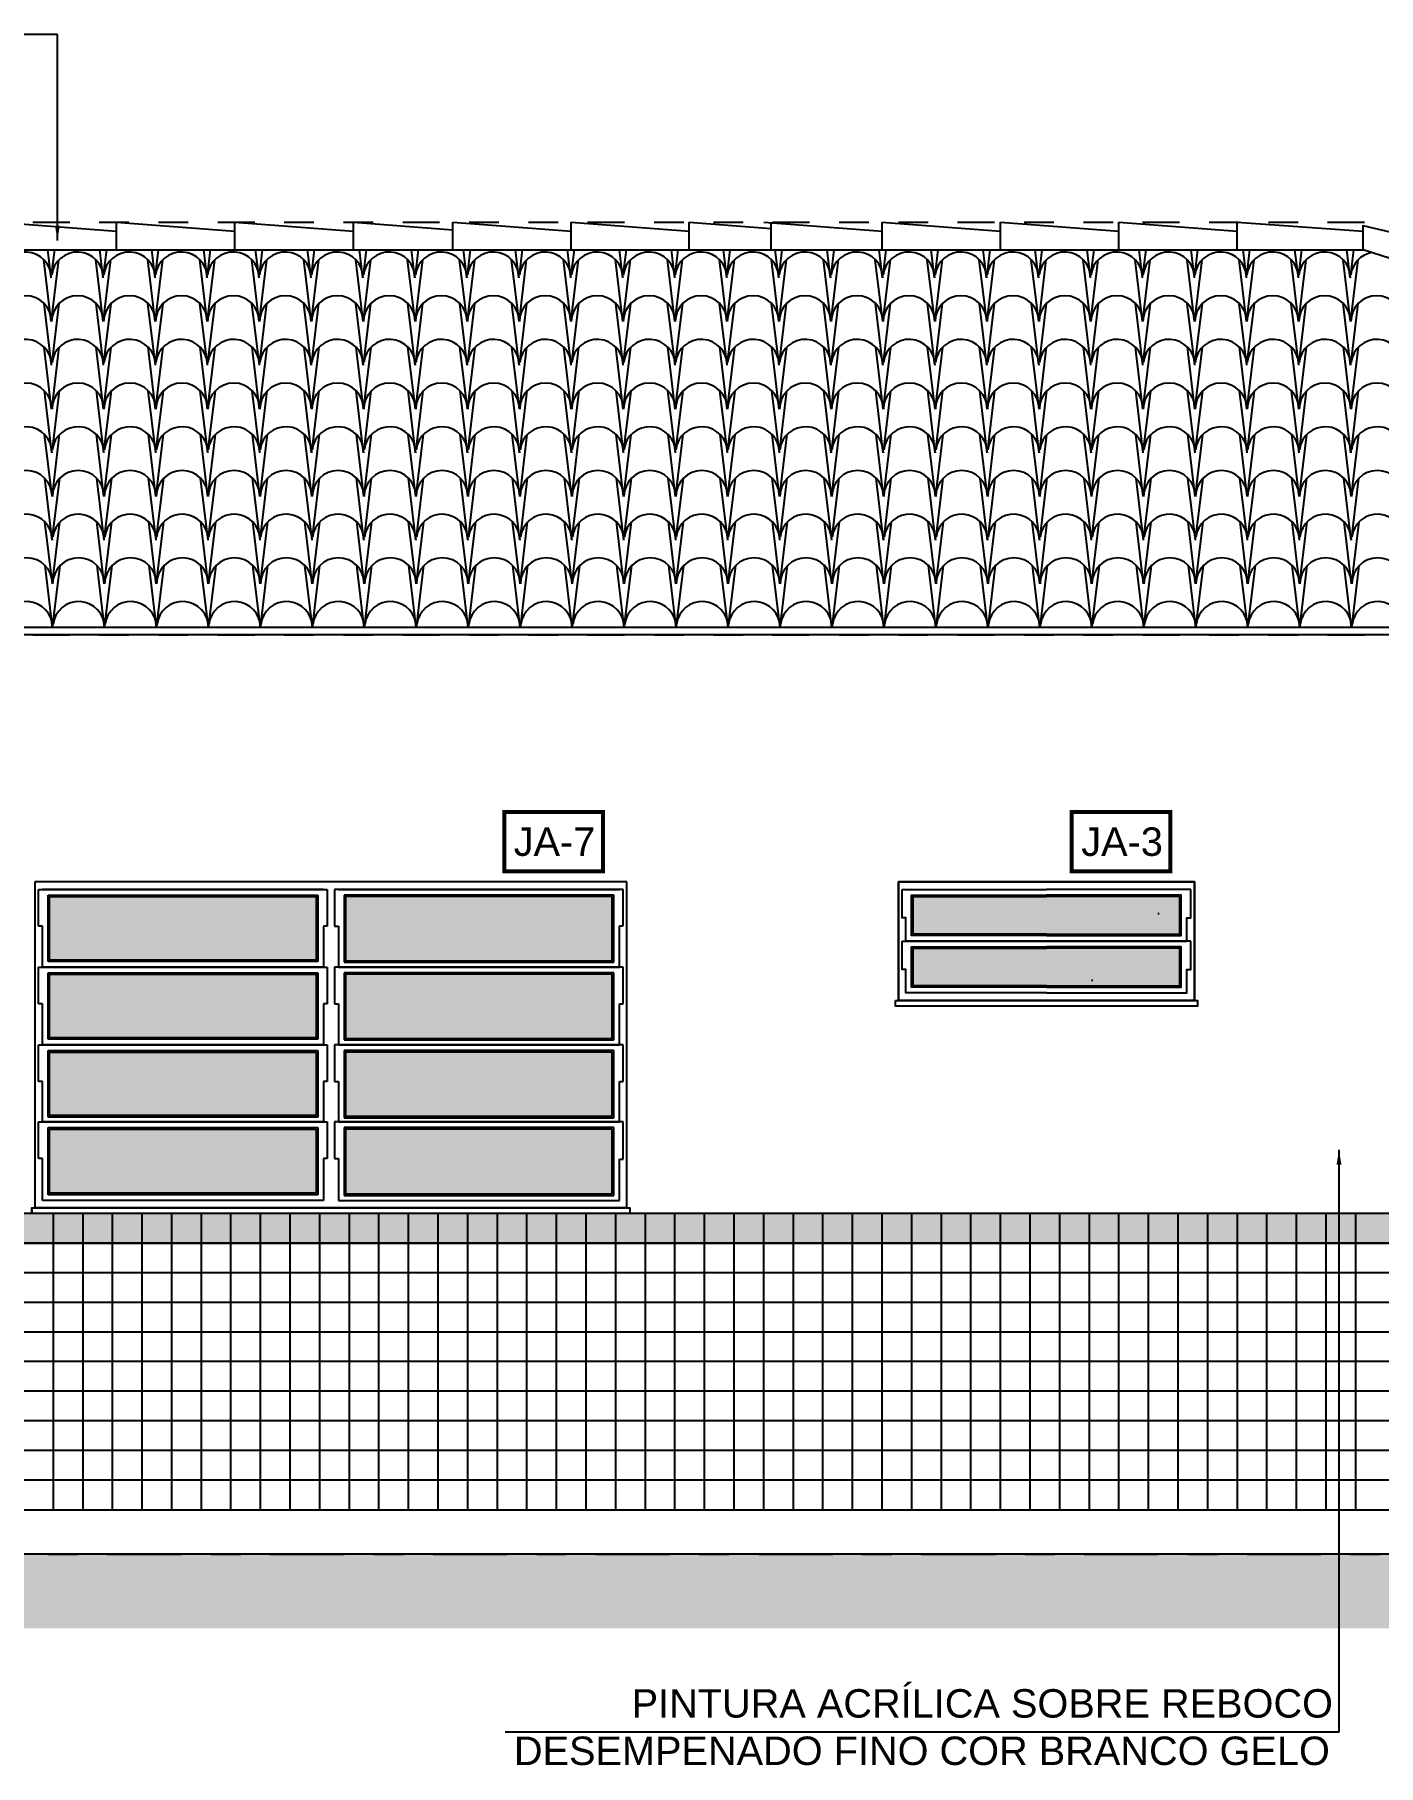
# Model space of a CAD drawing. Extents: x 11 to 195, y 73 to 157.
# Drawn here: x 42.92 to 47.46, y 123.66 to 129.51 of the extents above; entities that cross this region are included whole.
import ezdxf

# ---------------------------------------------------------------- set-up
doc = ezdxf.new("R2010")
doc.units = 0
doc.header["$LTSCALE"] = 0.005
doc.linetypes.add('C5', pattern=[60, 50, -5, 0, -5])
doc.linetypes.add('TRAÇO-2PTOS_P', pattern=[0.625, 0.25, -0.125, 0, -0.125, 0, -0.125])
doc.layers.get('0').update_dxf_attribs({"linetype": 'CONTINUOUS'})
for name, color, linetype in [('01', 1, 'CONTINUOUS'), ('02', 2, 'CONTINUOUS'), ('0_HATCH', 1, 'CONTINUOUS'), ('252', 252, 'CONTINUOUS'), ('A-01', 1, 'CONTINUOUS'), ('A-CHAO', 8, 'CONTINUOUS'), ('A-ESQUADRIAS', 2, 'CONTINUOUS'), ('A-HACHURA', 7, 'CONTINUOUS'), ('ARQ-ESQ-VISTA1', 2, 'CONTINUOUS'), ('ARQ-ESQ-VISTA2', 1, 'CONTINUOUS'), ('ARQ-EXO-1_050', 251, 'C5'), ('ARQ-SMB-1_100', 1, 'CONTINUOUS'), ('ARQ-TXT-1_075', 2, 'CONTINUOUS'), ('BL-AR-TELHA 2', 2, 'CONTINUOUS'), ('TELHA', 3, 'CONTINUOUS')]:
    doc.layers.add(name, color=color, linetype=linetype)
doc.styles.add('ESC-50-A20', font='arial.ttf', dxfattribs={"height": 0.1})
doc.styles.add('FNDE Texto Cota 0025', font='verdana.ttf', dxfattribs={"height": 0.04})
doc.dimstyles.new('FNDE 1-0025', dxfattribs={"dimscale": 5, "dimtxt": 0.04, "dimasz": 0.01, "dimexe": 0.15, "dimexo": 0.15, "dimgap": 0.005, "dimtad": 1, "dimzin": 1, "dimdsep": 46, "dimtxsty": 'FNDE Texto Cota 0025', "dimblk": 'tic', "dimcen": 0.015, "dimdle": 0.15, "dimse1": 1, "dimse2": 1, "dimclrd": 251, "dimclre": 251, "dimclrt": 256, "dimaunit": 1, "dimadec": 3, "dimazin": 0, "dimtfac": 1, "dimtix": 1, "dimtmove": 2, "dimatfit": 3, "dimfxl": 0.15, "dimtvp": 1, "dimtolj": 1, "dimtzin": 0, "dimarcsym": 0})

# ---------------------------------------------------------------- blocks, each defined once
blk = doc.blocks.new('tic')
at = {"color": 251}
for p, q in [((-1, 0), (1, 0)), ((0, -1), (0, 1))]:
    blk.add_line(p, q, dxfattribs=at)
blk.add_line((-0.6, -0.6), (0.6, 0.6))

msp = doc.modelspace()

# ---------------------------------------------------------------- hatches: boundary and pattern name
at = {"layer": '0_HATCH'}
msp.add_hatch(color=160, dxfattribs=at).paths.add_polyline_path([(50.5365, 125.5236), (34.7865, 125.5236), (34.7865, 125.4236), (50.5365, 125.4236)])
at = {"layer": '252', "linetype": 'Continuous'}
h = msp.add_hatch(color=252, dxfattribs=at)
h.set_gradient(color1=(91, 91, 91), one_color=1, tint=1, name='INVHEMISPHERICAL')
h.paths.add_polyline_path([(42.9734, 126.5942), (42.9734, 126.3797), (43.8746, 126.3797), (43.8746, 126.5942)])
h.paths.add_polyline_path([(42.9734, 126.3317), (42.9734, 126.1172), (43.8746, 126.1172), (43.8746, 126.3317)])
h.paths.add_polyline_path([(42.9734, 126.0692), (42.9734, 125.8547), (43.8746, 125.8547), (43.8746, 126.0692)])
h.paths.add_polyline_path([(42.9734, 125.8092), (42.9734, 125.5922), (43.8746, 125.5922), (43.8746, 125.8092)])
h.paths.add_polyline_path([(44.8746, 126.3774), (44.8746, 126.5942), (43.9734, 126.5942), (43.9734, 126.3774)])
h.paths.add_polyline_path([(44.8746, 126.1149), (44.8746, 126.3317), (43.9734, 126.3317), (43.9734, 126.1149)])
h.paths.add_polyline_path([(44.8746, 125.8524), (44.8746, 126.0692), (43.9734, 126.0692), (43.9734, 125.8524)])
h.paths.add_polyline_path([(43.9734, 125.8092), (43.9734, 125.5899), (44.8746, 125.5899), (44.8746, 125.8092)])
h = msp.add_hatch(color=252, dxfattribs=at)
h.set_gradient(color1=(91, 91, 91), one_color=1, tint=1, name='INVHEMISPHERICAL')
h.paths.add_polyline_path([(45.8909, 126.5942), (46.7921, 126.5942), (46.7921, 126.4676), (45.8909, 126.4676)])
h.paths.add_polyline_path([(46.7921, 126.293), (45.8909, 126.293), (45.8909, 126.4196), (46.7921, 126.4196)])
at = {"layer": 'A-HACHURA'}
msp.add_hatch(color=254, dxfattribs=at).paths.add_polyline_path([(32.6693, 124.3736), (32.6693, 124.1236), (52.1194, 124.1236), (52.1194, 124.3736)])
at = {"layer": 'ARQ-ESQ-VISTA2'}
h = msp.add_hatch(dxfattribs=at)
h.set_pattern_fill('DOTS', color=250, scale=0.2, angle=45, style=0)
h.set_pattern_definition([(45, (-105.04617, -65.64086), (-0.1122532, 0.3367596), [0, -0.3175])])
h.paths.add_polyline_path([(46.3415, 126.5942), (45.8909, 126.5942), (45.8909, 126.4676), (46.3415, 126.4676), (46.7921, 126.4676), (46.7921, 126.5942)])
h.paths.add_polyline_path([(45.8909, 126.4196), (45.8909, 126.293), (46.3415, 126.293), (46.7921, 126.293), (46.7921, 126.4196), (46.3415, 126.4196)])

# ---------------------------------------------------------------- linework, layer by layer
at = {"layer": '01', "color": 251}
for p, q in [((50.5365, 125.5236), (34.7865, 125.5236)), ((46.7865, 124.5236), (46.7865, 125.5236)), ((50.5365, 125.4236), (34.7865, 125.4236))]:
    msp.add_line(p, q, dxfattribs=at)
at = {"layer": '02'}
msp.add_line((43.9494, 126.6182), (44.8986, 126.6182), dxfattribs=at)
at = {"layer": '02', "color": 253, "linetype": 'Continuous'}
msp.add_lwpolyline([(34.7865, 125.4236), (50.5365, 125.4236), (50.5365, 125.5236), (34.7865, 125.5236)], dxfattribs=at)
at = {"layer": '252'}
for p, q in [((42.9865, 124.5236), (42.9865, 125.5236)), ((43.0865, 124.5236), (43.0865, 125.5236)), ((43.1865, 124.5236), (43.1865, 125.5236)), ((43.2865, 124.5236), (43.2865, 125.5236)), ((43.3865, 124.5236), (43.3865, 125.5236)), ((43.3865, 124.5236), (43.3865, 125.5236)), ((43.4865, 124.5236), (43.4865, 125.5236)), ((43.5865, 124.5236), (43.5865, 125.5236)), ((43.6865, 124.5236), (43.6865, 125.5236)), ((43.7865, 124.5236), (43.7865, 125.5236)), ((43.7865, 124.5236), (43.7865, 125.5236)), ((43.8865, 124.5236), (43.8865, 125.5236)), ((43.9865, 124.5236), (43.9865, 125.5236)), ((44.0865, 124.5236), (44.0865, 125.5236)), ((44.1865, 124.5236), (44.1865, 125.5236)), ((44.1865, 124.5236), (44.1865, 125.5236)), ((44.2865, 124.5236), (44.2865, 125.5236)), ((44.3865, 124.5236), (44.3865, 125.5236)), ((44.4865, 124.5236), (44.4865, 125.5236)), ((44.5865, 124.5236), (44.5865, 125.5236)), ((44.6865, 124.5236), (44.6865, 125.5236)), ((44.7865, 124.5236), (44.7865, 125.5236)), ((44.7865, 124.5236), (44.7865, 125.5236)), ((44.8865, 124.5236), (44.8865, 125.5236)), ((44.9865, 124.5236), (44.9865, 125.5236)), ((45.0865, 124.5236), (45.0865, 125.5236)), ((45.1865, 124.5236), (45.1865, 125.5236)), ((45.1865, 124.5236), (45.1865, 125.5236)), ((45.2865, 124.5236), (45.2865, 125.5236)), ((45.3865, 124.5236), (45.3865, 125.5236)), ((45.4865, 124.5236), (45.4865, 125.5236)), ((45.5865, 124.5236), (45.5865, 125.5236)), ((45.5865, 124.5236), (45.5865, 125.5236)), ((45.6865, 124.5236), (45.6865, 125.5236)), ((45.7865, 124.5236), (45.7865, 125.5236)), ((45.8865, 124.5236), (45.8865, 125.5236)), ((45.9865, 124.5236), (45.9865, 125.5236)), ((46.0865, 124.5236), (46.0865, 125.5236)), ((46.1865, 124.5236), (46.1865, 125.5236)), ((46.1865, 124.5236), (46.1865, 125.5236)), ((46.2865, 124.5236), (46.2865, 125.5236)), ((46.3865, 124.5236), (46.3865, 125.5236)), ((46.4865, 124.5236), (46.4865, 125.5236)), ((46.5865, 124.5236), (46.5865, 125.5236)), ((46.5865, 124.5236), (46.5865, 125.5236)), ((46.6865, 124.5236), (46.6865, 125.5236)), ((46.8865, 124.5236), (46.8865, 125.5236)), ((46.9865, 124.5236), (46.9865, 125.5236)), ((46.9865, 124.5236), (46.9865, 125.5236)), ((47.0865, 124.5236), (47.0865, 125.5236)), ((47.1865, 124.5236), (47.1865, 125.5236)), ((47.2865, 124.5236), (47.2865, 125.5236)), ((47.3865, 124.5236), (47.3865, 125.5236)), ((50.5365, 125.3236), (34.7865, 125.3236)), ((50.5365, 125.2236), (34.7865, 125.2236)), ((50.5365, 125.1236), (34.7865, 125.1236)), ((50.5365, 125.0236), (34.7865, 125.0236)), ((50.5365, 124.9236), (34.7865, 124.9236)), ((50.5365, 124.8236), (34.7865, 124.8236)), ((50.5365, 124.7236), (34.7865, 124.7236)), ((50.5365, 124.6236), (34.7865, 124.6236))]:
    msp.add_line(p, q, dxfattribs=at)
msp.add_lwpolyline([(34.7865, 125.4236), (50.5365, 125.4236), (50.5365, 125.5236), (34.7865, 125.5236)], dxfattribs=at)
at = {"layer": 'A-01', "color": 3}
for p in [(37.9115, 128.778), (51.1339, 127.5916)]:
    msp.add_line(p, (47.4115, 128.778), dxfattribs=at)
at = {"layer": 'A-01', "color": 5}
msp.add_line((34.2615, 124.5236), (51.1365, 124.5236), dxfattribs=at)
at = {"layer": 'A-CHAO', "color": 6}
msp.add_line((51.6194, 124.3736), (32.1693, 124.3736), dxfattribs=at)
at = {"layer": 'A-ESQUADRIAS', "color": 1}
for p, q in [((42.9367, 126.6182), (43.9113, 126.6182)), ((42.9367, 126.4947), (42.9367, 126.6182)), ((43.8986, 126.6182), (42.9494, 126.6182)), ((42.9684, 126.5992), (43.8796, 126.5992)), ((42.9684, 126.3747), (42.9684, 126.5992)), ((43.8796, 126.5992), (43.8796, 126.3747)), ((43.9113, 126.6182), (43.9113, 126.4947)), ((44.9113, 126.6182), (43.9367, 126.6182)), ((43.9367, 126.6182), (43.9367, 126.4947)), ((44.8796, 126.5992), (43.9684, 126.5992)), ((43.9684, 126.5992), (43.9684, 126.3724)), ((44.8796, 126.3724), (44.8796, 126.5992)), ((44.9113, 126.4949), (44.9113, 126.6182)), ((42.9734, 126.5942), (43.8746, 126.5942)), ((42.9734, 126.3797), (42.9734, 126.5942)), ((43.8746, 126.5942), (43.8746, 126.3797)), ((44.8746, 126.5942), (43.9734, 126.5942)), ((43.9734, 126.5942), (43.9734, 126.3774)), ((44.8746, 126.3774), (44.8746, 126.5942)), ((42.9494, 126.4947), (42.9367, 126.4947)), ((42.9494, 126.3557), (42.9494, 126.4947)), ((43.9113, 126.4947), (43.8986, 126.4947)), ((43.8986, 126.4947), (43.8986, 126.3557)), ((43.9367, 126.4947), (43.9494, 126.4947)), ((43.9494, 126.4947), (43.9494, 126.3557)), ((44.8986, 126.3557), (44.8986, 126.4949)), ((44.8986, 126.4949), (44.9113, 126.4949)), ((43.8796, 126.3747), (42.9684, 126.3747)), ((43.8746, 126.3797), (42.9734, 126.3797)), ((43.9684, 126.3724), (44.8796, 126.3724)), ((43.9734, 126.3774), (44.8746, 126.3774)), ((42.9367, 126.3557), (43.9113, 126.3557)), ((42.9367, 126.2322), (42.9367, 126.3557)), ((43.8986, 126.3557), (42.9494, 126.3557)), ((43.8986, 126.3557), (42.9494, 126.3557)), ((42.9684, 126.3367), (43.8796, 126.3367)), ((42.9684, 126.1122), (42.9684, 126.3367)), ((42.9734, 126.3317), (43.8746, 126.3317)), ((42.9734, 126.1172), (42.9734, 126.3317)), ((43.8746, 126.3317), (43.8746, 126.1172)), ((43.8796, 126.3367), (43.8796, 126.1122)), ((43.9113, 126.3557), (43.9113, 126.2322)), ((44.9113, 126.3557), (43.9367, 126.3557)), ((43.9367, 126.3557), (43.9367, 126.2322)), ((43.9494, 126.3557), (44.8986, 126.3557)), ((43.9494, 126.3557), (44.8986, 126.3557)), ((44.8796, 126.3367), (43.9684, 126.3367)), ((43.9684, 126.3367), (43.9684, 126.1099)), ((44.8746, 126.3317), (43.9734, 126.3317)), ((43.9734, 126.3317), (43.9734, 126.1149)), ((44.8746, 126.1149), (44.8746, 126.3317)), ((44.8796, 126.1099), (44.8796, 126.3367)), ((44.9113, 126.2324), (44.9113, 126.3557)), ((42.9494, 126.2322), (42.9367, 126.2322)), ((42.9494, 126.0932), (42.9494, 126.2322)), ((43.9113, 126.2322), (43.8986, 126.2322)), ((43.8986, 126.2322), (43.8986, 126.0932)), ((43.9367, 126.2322), (43.9494, 126.2322)), ((43.9494, 126.2322), (43.9494, 126.0932)), ((44.8986, 126.0932), (44.8986, 126.2324)), ((44.8986, 126.2324), (44.9113, 126.2324)), ((42.9367, 126.0932), (43.9113, 126.0932)), ((42.9367, 125.9697), (42.9367, 126.0932)), ((43.8986, 126.0932), (42.9494, 126.0932)), ((43.8986, 126.0932), (42.9494, 126.0932)), ((43.8796, 126.1122), (42.9684, 126.1122)), ((42.9684, 126.0742), (43.8796, 126.0742)), ((42.9684, 125.8497), (42.9684, 126.0742)), ((43.8746, 126.1172), (42.9734, 126.1172)), ((43.8796, 126.0742), (43.8796, 125.8497)), ((43.9113, 126.0932), (43.9113, 125.9697)), ((44.9113, 126.0932), (43.9367, 126.0932)), ((43.9367, 126.0932), (43.9367, 125.9697)), ((43.9494, 126.0932), (44.8986, 126.0932)), ((43.9494, 126.0932), (44.8986, 126.0932)), ((43.9684, 126.1099), (44.8796, 126.1099)), ((44.8796, 126.0742), (43.9684, 126.0742)), ((43.9684, 126.0742), (43.9684, 125.8474)), ((43.9734, 126.1149), (44.8746, 126.1149)), ((44.8796, 125.8474), (44.8796, 126.0742)), ((44.9113, 125.9699), (44.9113, 126.0932)), ((42.9734, 126.0692), (43.8746, 126.0692)), ((42.9734, 125.8547), (42.9734, 126.0692)), ((43.8746, 126.0692), (43.8746, 125.8547)), ((44.8746, 126.0692), (43.9734, 126.0692)), ((43.9734, 126.0692), (43.9734, 125.8524)), ((44.8746, 125.8524), (44.8746, 126.0692)), ((42.9494, 125.9697), (42.9367, 125.9697)), ((42.9494, 125.8332), (42.9494, 125.9697)), ((43.9113, 125.9697), (43.8986, 125.9697)), ((43.8986, 125.9697), (43.8986, 125.8332)), ((43.9367, 125.9697), (43.9494, 125.9697)), ((43.9494, 125.9697), (43.9494, 125.8332)), ((44.8986, 125.8332), (44.8986, 125.9699)), ((44.8986, 125.9699), (44.9113, 125.9699)), ((43.8796, 125.8497), (42.9684, 125.8497)), ((43.8746, 125.8547), (42.9734, 125.8547)), ((43.9684, 125.8474), (44.8796, 125.8474)), ((43.9734, 125.8524), (44.8746, 125.8524)), ((42.9367, 125.8332), (43.9113, 125.8332)), ((42.9367, 125.7097), (42.9367, 125.8332)), ((43.8986, 125.8332), (42.9494, 125.8332)), ((43.8986, 125.8332), (42.9494, 125.8332)), ((42.9684, 125.8142), (43.8796, 125.8142)), ((42.9684, 125.5872), (42.9684, 125.8142)), ((42.9734, 125.8092), (43.8746, 125.8092)), ((42.9734, 125.5922), (42.9734, 125.8092)), ((43.8746, 125.8092), (43.8746, 125.5922)), ((43.8796, 125.8142), (43.8796, 125.5872)), ((43.9113, 125.8332), (43.9113, 125.7097)), ((44.9113, 125.8332), (43.9367, 125.8332)), ((43.9367, 125.8332), (43.9367, 125.7097)), ((43.9494, 125.8332), (44.8986, 125.8332)), ((43.9494, 125.8332), (44.8986, 125.8332)), ((44.8796, 125.8142), (43.9684, 125.8142)), ((43.9684, 125.8142), (43.9684, 125.5849)), ((44.8746, 125.8092), (43.9734, 125.8092)), ((43.9734, 125.8092), (43.9734, 125.5899)), ((44.8746, 125.5899), (44.8746, 125.8092)), ((44.8796, 125.5849), (44.8796, 125.8142)), ((44.9113, 125.7074), (44.9113, 125.8332)), ((42.9494, 125.7097), (42.9367, 125.7097)), ((42.9494, 125.5682), (42.9494, 125.7097)), ((43.9113, 125.7097), (43.8986, 125.7097)), ((43.8986, 125.7097), (43.8986, 125.5682)), ((43.9367, 125.7097), (43.9494, 125.7097)), ((43.9494, 125.7097), (43.9494, 125.5682)), ((44.8986, 125.5682), (44.8986, 125.7074)), ((44.8986, 125.7074), (44.9113, 125.7074)), ((43.8986, 125.5682), (42.9494, 125.5682)), ((43.8796, 125.5872), (42.9684, 125.5872)), ((43.8746, 125.5922), (42.9734, 125.5922)), ((43.9494, 125.5682), (44.8986, 125.5682)), ((43.9684, 125.5849), (44.8796, 125.5849)), ((43.9734, 125.5899), (44.8746, 125.5899))]:
    msp.add_line(p, q, dxfattribs=at)
at = {"layer": 'A-ESQUADRIAS', "color": 2}
for points in [[(45.8415, 126.2436), (46.8415, 126.2436), (46.8415, 126.6436), (45.8415, 126.6436)], [(45.8415, 126.6436), (46.8415, 126.6436), (46.8415, 126.2436), (45.8415, 126.2436)]]:
    msp.add_lwpolyline(points, close=True, dxfattribs=at)
at = {"layer": 'A-ESQUADRIAS', "color": 1}
for points in [[(45.8542, 126.6182), (46.3415, 126.6182)], [(46.3415, 126.4436), (45.8669, 126.4436), (45.8669, 126.5224), (45.8542, 126.5224), (45.8542, 126.6182)], [(46.3415, 126.4626), (45.8859, 126.4626), (45.8859, 126.5992), (46.3415, 126.5992)], [(46.8288, 126.6182), (46.3415, 126.6182)], [(46.3415, 126.4436), (46.8161, 126.4436), (46.8161, 126.5224), (46.8288, 126.5224), (46.8288, 126.6182)], [(46.3415, 126.4626), (46.7971, 126.4626), (46.7971, 126.5992), (46.3415, 126.5992)], [(46.3415, 126.4676), (45.8909, 126.4676), (45.8909, 126.5942), (46.3415, 126.5942)], [(46.3415, 126.4676), (46.7921, 126.4676), (46.7921, 126.5942), (46.3415, 126.5942)], [(46.3415, 126.269), (45.8669, 126.269), (45.8669, 126.3478), (45.8542, 126.3478), (45.8542, 126.4436)], [(45.8542, 126.4436), (46.3415, 126.4436)], [(46.3415, 126.288), (45.8859, 126.288), (45.8859, 126.4246), (46.3415, 126.4246)], [(46.3415, 126.269), (46.8161, 126.269), (46.8161, 126.3478), (46.8288, 126.3478), (46.8288, 126.4436)], [(46.8288, 126.4436), (46.3415, 126.4436)], [(46.3415, 126.288), (46.7971, 126.288), (46.7971, 126.4246), (46.3415, 126.4246)], [(46.3415, 126.293), (45.8909, 126.293), (45.8909, 126.4196), (46.3415, 126.4196)], [(46.3415, 126.293), (46.7921, 126.293), (46.7921, 126.4196), (46.3415, 126.4196)]]:
    msp.add_lwpolyline(points, dxfattribs=at)
at = {"layer": 'ARQ-ESQ-VISTA1'}
for p, q in [((44.924, 126.6436), (42.924, 126.6436)), ((42.924, 126.6436), (42.924, 125.5436)), ((44.924, 125.5436), (44.924, 126.6436)), ((44.924, 125.5436), (42.924, 125.5436))]:
    msp.add_line(p, q, dxfattribs=at)
msp.add_lwpolyline([(45.8315, 126.2436), (46.8515, 126.2436), (46.8515, 126.2236), (45.8315, 126.2236)], close=True, dxfattribs=at)
msp.add_lwpolyline([(42.914, 125.5436), (42.914, 125.5236), (42.914, 125.5436), (44.934, 125.5436), (44.934, 125.5436), (44.934, 125.5236), (42.914, 125.5236)], dxfattribs=at)
at = {"layer": 'ARQ-EXO-1_050', "color": 252, "linetype": 'TRAÇO-2PTOS_P', "ltscale": 100}
for p, q in [((32.9165, 128.8715), (51.6194, 128.8715)), ((32.9165, 127.4786), (51.6194, 127.4786)), ((32.9165, 124.5236), (51.6194, 124.5236))]:
    msp.add_line(p, q, dxfattribs=at)
at = {"layer": 'ARQ-EXO-1_050', "color": 252}
msp.add_line((32.1693, 124.3736), (51.6194, 124.3736), dxfattribs=at)
at = {"layer": 'ARQ-SMB-1_100', "color": 252, "ltscale": 10, "const_width": 0.0133, "elevation": 1.8897}
for points in [[(44.8429, 126.8796), (44.5096, 126.8796), (44.5096, 126.6796), (44.8429, 126.6796)], [(46.7604, 126.8796), (46.4271, 126.8796), (46.4271, 126.6796), (46.7604, 126.6796)]]:
    msp.add_lwpolyline(points, close=True, dxfattribs=at)
at = {"layer": 'BL-AR-TELHA 2'}
for p, q in [((42.9789, 128.6833), (42.9675, 128.778)), ((42.9806, 128.6927), (42.9909, 128.778)), ((43.1545, 128.6833), (43.1431, 128.778)), ((43.1562, 128.6927), (43.1665, 128.778)), ((43.3301, 128.6833), (43.3186, 128.778)), ((43.3318, 128.6927), (43.342, 128.778)), ((43.5056, 128.6833), (43.4942, 128.778)), ((43.5073, 128.6927), (43.5176, 128.778)), ((43.5073, 128.6927), (43.5176, 128.778)), ((43.6812, 128.6833), (43.6698, 128.778)), ((43.6829, 128.6927), (43.6932, 128.778)), ((43.8568, 128.6833), (43.8454, 128.778)), ((43.8585, 128.6927), (43.8687, 128.778)), ((44.0323, 128.6833), (44.0209, 128.778)), ((44.034, 128.6927), (44.0443, 128.778)), ((44.2079, 128.6833), (44.1965, 128.778)), ((44.2096, 128.6927), (44.2199, 128.778)), ((44.3835, 128.6833), (44.3721, 128.778)), ((44.3852, 128.6927), (44.3955, 128.778)), ((44.559, 128.6833), (44.5476, 128.778)), ((44.5608, 128.6927), (44.571, 128.778)), ((44.7346, 128.6833), (44.7232, 128.778)), ((44.7363, 128.6927), (44.7466, 128.778)), ((44.9102, 128.6833), (44.8988, 128.778)), ((44.9119, 128.6927), (44.9222, 128.778)), ((45.0858, 128.6833), (45.0743, 128.778)), ((45.0875, 128.6927), (45.0977, 128.778)), ((45.2613, 128.6833), (45.2499, 128.778)), ((45.263, 128.6927), (45.2733, 128.778)), ((45.4369, 128.6833), (45.4255, 128.778)), ((45.4386, 128.6927), (45.4489, 128.778)), ((45.4386, 128.6927), (45.4489, 128.778)), ((45.6125, 128.6833), (45.6011, 128.778)), ((45.6142, 128.6927), (45.6244, 128.778)), ((45.788, 128.6833), (45.7766, 128.778)), ((45.7897, 128.6927), (45.8, 128.778)), ((45.9636, 128.6833), (45.9522, 128.778)), ((45.9653, 128.6927), (45.9756, 128.778)), ((46.1392, 128.6833), (46.1278, 128.778)), ((46.1409, 128.6927), (46.1511, 128.778)), ((46.3147, 128.6833), (46.3033, 128.778)), ((46.3164, 128.6927), (46.3267, 128.778)), ((46.4903, 128.6833), (46.4789, 128.778)), ((46.492, 128.6927), (46.5023, 128.778)), ((46.6659, 128.6833), (46.6545, 128.778)), ((46.6676, 128.6927), (46.6779, 128.778)), ((46.8414, 128.6833), (46.83, 128.778)), ((46.8432, 128.6927), (46.8534, 128.778)), ((47.017, 128.6833), (47.0056, 128.778)), ((47.0187, 128.6927), (47.029, 128.778)), ((47.1926, 128.6833), (47.1812, 128.778)), ((47.1943, 128.6927), (47.2046, 128.778)), ((47.3682, 128.6833), (47.3567, 128.778)), ((47.3699, 128.6927), (47.3801, 128.778)), ((42.9795, 128.5357), (42.9543, 128.7446)), ((42.9806, 128.5404), (43.0052, 128.7446)), ((43.1551, 128.5357), (43.1299, 128.7446)), ((43.1562, 128.5404), (43.1808, 128.7446)), ((43.3306, 128.5357), (43.3055, 128.7446)), ((43.3318, 128.5404), (43.3563, 128.7446)), ((43.5062, 128.5357), (43.481, 128.7446)), ((43.5073, 128.5404), (43.5319, 128.7446)), ((43.6818, 128.5357), (43.6566, 128.7446)), ((43.6829, 128.5404), (43.7075, 128.7446)), ((43.8573, 128.5357), (43.8322, 128.7446)), ((43.8585, 128.5404), (43.8831, 128.7446)), ((44.0329, 128.5357), (44.0078, 128.7446)), ((44.034, 128.5404), (44.0586, 128.7446)), ((44.2085, 128.5357), (44.1833, 128.7446)), ((44.2096, 128.5404), (44.2342, 128.7446)), ((44.384, 128.5357), (44.3589, 128.7446)), ((44.3852, 128.5404), (44.4098, 128.7446)), ((44.5596, 128.5357), (44.5345, 128.7446)), ((44.5608, 128.5404), (44.5853, 128.7446)), ((44.7352, 128.5357), (44.71, 128.7446)), ((44.7363, 128.5404), (44.7609, 128.7446)), ((44.9108, 128.5357), (44.8856, 128.7446)), ((44.9119, 128.5404), (44.9365, 128.7446)), ((45.0863, 128.5357), (45.0612, 128.7446)), ((45.0875, 128.5404), (45.112, 128.7446)), ((45.2619, 128.5357), (45.2367, 128.7446)), ((45.263, 128.5404), (45.2876, 128.7446)), ((45.4375, 128.5357), (45.4123, 128.7446)), ((45.4386, 128.5404), (45.4632, 128.7446)), ((45.613, 128.5357), (45.5879, 128.7446)), ((45.6142, 128.5404), (45.6388, 128.7446)), ((45.7886, 128.5357), (45.7634, 128.7446)), ((45.7897, 128.5404), (45.8143, 128.7446)), ((45.9642, 128.5357), (45.939, 128.7446)), ((45.9653, 128.5404), (45.9899, 128.7446)), ((46.1397, 128.5357), (46.1146, 128.7446)), ((46.1409, 128.5404), (46.1655, 128.7446)), ((46.3153, 128.5357), (46.2902, 128.7446)), ((46.3164, 128.5404), (46.341, 128.7446)), ((46.4909, 128.5357), (46.4657, 128.7446)), ((46.492, 128.5404), (46.5166, 128.7446)), ((46.6664, 128.5357), (46.6413, 128.7446)), ((46.6676, 128.5404), (46.6922, 128.7446)), ((46.842, 128.5357), (46.8169, 128.7446)), ((46.8432, 128.5404), (46.8677, 128.7446)), ((47.0176, 128.5357), (46.9924, 128.7446)), ((47.0187, 128.5404), (47.0433, 128.7446)), ((47.1932, 128.5357), (47.168, 128.7446)), ((47.1943, 128.5404), (47.2189, 128.7446)), ((47.3687, 128.5357), (47.3436, 128.7446)), ((47.3699, 128.5404), (47.3944, 128.7446)), ((42.9801, 128.3882), (42.9549, 128.5971)), ((42.9818, 128.3976), (43.0058, 128.5971)), ((43.1556, 128.3882), (43.1305, 128.5971)), ((43.1573, 128.3976), (43.1813, 128.5971)), ((43.3312, 128.3882), (43.306, 128.5971)), ((43.3329, 128.3976), (43.3569, 128.5971)), ((43.5068, 128.3882), (43.4816, 128.5971)), ((43.5085, 128.3976), (43.5325, 128.5971)), ((43.6823, 128.3882), (43.6572, 128.5971)), ((43.684, 128.3976), (43.7081, 128.5971)), ((43.8579, 128.3882), (43.8328, 128.5971)), ((43.8596, 128.3976), (43.8836, 128.5971)), ((44.0335, 128.3882), (44.0083, 128.5971)), ((44.0352, 128.3976), (44.0592, 128.5971)), ((44.209, 128.3882), (44.1839, 128.5971)), ((44.2108, 128.3976), (44.2348, 128.5971)), ((44.3846, 128.3882), (44.3595, 128.5971)), ((44.3863, 128.3976), (44.4103, 128.5971)), ((44.5602, 128.3882), (44.535, 128.5971)), ((44.5619, 128.3976), (44.5859, 128.5971)), ((44.7358, 128.3882), (44.7106, 128.5971)), ((44.7375, 128.3976), (44.7615, 128.5971)), ((44.9113, 128.3882), (44.8862, 128.5971)), ((44.913, 128.3976), (44.937, 128.5971)), ((45.0869, 128.3882), (45.0617, 128.5971)), ((45.0886, 128.3976), (45.1126, 128.5971)), ((45.2625, 128.3882), (45.2373, 128.5971)), ((45.2642, 128.3976), (45.2882, 128.5971)), ((45.438, 128.3882), (45.4129, 128.5971)), ((45.4397, 128.3976), (45.4638, 128.5971)), ((45.6136, 128.3882), (45.5884, 128.5971)), ((45.6153, 128.3976), (45.6393, 128.5971)), ((45.7892, 128.3882), (45.764, 128.5971)), ((45.7909, 128.3976), (45.8149, 128.5971)), ((45.9647, 128.3882), (45.9396, 128.5971)), ((45.9664, 128.3976), (45.9905, 128.5971)), ((46.1403, 128.3882), (46.1152, 128.5971)), ((46.142, 128.3976), (46.166, 128.5971)), ((46.3159, 128.3882), (46.2907, 128.5971)), ((46.3176, 128.3976), (46.3416, 128.5971)), ((46.4914, 128.3882), (46.4663, 128.5971)), ((46.4932, 128.3976), (46.5172, 128.5971)), ((46.667, 128.3882), (46.6419, 128.5971)), ((46.6687, 128.3976), (46.6927, 128.5971)), ((46.8426, 128.3882), (46.8174, 128.5971)), ((46.8443, 128.3976), (46.8683, 128.5971)), ((47.0182, 128.3882), (46.993, 128.5971)), ((47.0199, 128.3976), (47.0439, 128.5971)), ((47.1937, 128.3882), (47.1686, 128.5971)), ((47.1954, 128.3976), (47.2194, 128.5971)), ((47.3693, 128.3882), (47.3441, 128.5971)), ((47.371, 128.3976), (47.395, 128.5971)), ((42.9806, 128.2406), (42.9555, 128.4496)), ((42.9818, 128.2453), (43.0063, 128.4496)), ((43.1562, 128.2406), (43.131, 128.4496)), ((43.1573, 128.2453), (43.1819, 128.4496)), ((43.3318, 128.2406), (43.3066, 128.4496)), ((43.3329, 128.2453), (43.3575, 128.4496)), ((43.5073, 128.2406), (43.4822, 128.4496)), ((43.5085, 128.2453), (43.5331, 128.4496)), ((43.6829, 128.2406), (43.6578, 128.4496)), ((43.684, 128.2453), (43.7086, 128.4496)), ((43.8585, 128.2406), (43.8333, 128.4496)), ((43.8596, 128.2453), (43.8842, 128.4496)), ((44.034, 128.2406), (44.0089, 128.4496)), ((44.0352, 128.2453), (44.0598, 128.4496)), ((44.2096, 128.2406), (44.1845, 128.4496)), ((44.2108, 128.2453), (44.2353, 128.4496)), ((44.3852, 128.2406), (44.36, 128.4496)), ((44.3863, 128.2453), (44.4109, 128.4496)), ((44.5608, 128.2406), (44.5356, 128.4496)), ((44.5619, 128.2453), (44.5865, 128.4496)), ((44.7363, 128.2406), (44.7112, 128.4496)), ((44.7375, 128.2453), (44.762, 128.4496)), ((44.9119, 128.2406), (44.8867, 128.4496)), ((44.913, 128.2453), (44.9376, 128.4496)), ((45.0875, 128.2406), (45.0623, 128.4496)), ((45.0886, 128.2453), (45.1132, 128.4496)), ((45.263, 128.2406), (45.2379, 128.4496)), ((45.2642, 128.2453), (45.2888, 128.4496)), ((45.4386, 128.2406), (45.4134, 128.4496)), ((45.4397, 128.2453), (45.4643, 128.4496)), ((45.6142, 128.2406), (45.589, 128.4496)), ((45.6153, 128.2453), (45.6399, 128.4496)), ((45.7897, 128.2406), (45.7646, 128.4496)), ((45.7909, 128.2453), (45.8155, 128.4496)), ((45.9653, 128.2406), (45.9402, 128.4496)), ((45.9664, 128.2453), (45.991, 128.4496)), ((46.1409, 128.2406), (46.1157, 128.4496)), ((46.142, 128.2453), (46.1666, 128.4496)), ((46.3164, 128.2406), (46.2913, 128.4496)), ((46.3176, 128.2453), (46.3422, 128.4496)), ((46.492, 128.2406), (46.4669, 128.4496)), ((46.4932, 128.2453), (46.5177, 128.4496)), ((46.6676, 128.2406), (46.6424, 128.4496)), ((46.6687, 128.2453), (46.6933, 128.4496)), ((46.8432, 128.2406), (46.818, 128.4496)), ((46.8443, 128.2453), (46.8689, 128.4496)), ((47.0187, 128.2406), (46.9936, 128.4496)), ((47.0199, 128.2453), (47.0444, 128.4496)), ((47.1943, 128.2406), (47.1691, 128.4496)), ((47.1954, 128.2453), (47.22, 128.4496)), ((47.3699, 128.2406), (47.3447, 128.4496)), ((47.371, 128.2453), (47.3956, 128.4496)), ((42.9812, 128.0931), (42.956, 128.302)), ((42.9829, 128.1025), (43.0069, 128.302)), ((43.1568, 128.0931), (43.1316, 128.302)), ((43.1585, 128.1025), (43.1825, 128.302)), ((43.3323, 128.0931), (43.3072, 128.302)), ((43.334, 128.1025), (43.3581, 128.302)), ((43.5079, 128.0931), (43.4828, 128.302)), ((43.5096, 128.1025), (43.5336, 128.302)), ((43.6835, 128.0931), (43.6583, 128.302)), ((43.6852, 128.1025), (43.7092, 128.302)), ((43.859, 128.0931), (43.8339, 128.302)), ((43.8608, 128.1025), (43.8848, 128.302)), ((44.0346, 128.0931), (44.0095, 128.302)), ((44.0363, 128.1025), (44.0603, 128.302)), ((44.2102, 128.0931), (44.185, 128.302)), ((44.2119, 128.1025), (44.2359, 128.302)), ((44.3858, 128.0931), (44.3606, 128.302)), ((44.3875, 128.1025), (44.4115, 128.302)), ((44.5613, 128.0931), (44.5362, 128.302)), ((44.563, 128.1025), (44.587, 128.302)), ((44.7369, 128.0931), (44.7117, 128.302)), ((44.7386, 128.1025), (44.7626, 128.302)), ((44.9125, 128.0931), (44.8873, 128.302)), ((44.9142, 128.1025), (44.9382, 128.302)), ((45.088, 128.0931), (45.0629, 128.302)), ((45.0897, 128.1025), (45.1138, 128.302)), ((45.2636, 128.0931), (45.2384, 128.302)), ((45.2653, 128.1025), (45.2893, 128.302)), ((45.4392, 128.0931), (45.414, 128.302)), ((45.4409, 128.1025), (45.4649, 128.302)), ((45.6147, 128.0931), (45.5896, 128.302)), ((45.6164, 128.1025), (45.6405, 128.302)), ((45.7903, 128.0931), (45.7652, 128.302)), ((45.792, 128.1025), (45.816, 128.302)), ((45.9659, 128.0931), (45.9407, 128.302)), ((45.9676, 128.1025), (45.9916, 128.302)), ((46.1414, 128.0931), (46.1163, 128.302)), ((46.1432, 128.1025), (46.1672, 128.302)), ((46.317, 128.0931), (46.2919, 128.302)), ((46.3187, 128.1025), (46.3427, 128.302)), ((46.4926, 128.0931), (46.4674, 128.302)), ((46.4943, 128.1025), (46.5183, 128.302)), ((46.6682, 128.0931), (46.643, 128.302)), ((46.6699, 128.1025), (46.6939, 128.302)), ((46.8437, 128.0931), (46.8186, 128.302)), ((46.8454, 128.1025), (46.8694, 128.302)), ((47.0193, 128.0931), (46.9941, 128.302)), ((47.021, 128.1025), (47.045, 128.302)), ((47.1949, 128.0931), (47.1697, 128.302)), ((47.1966, 128.1025), (47.2206, 128.302)), ((47.3704, 128.0931), (47.3453, 128.302)), ((47.3721, 128.1025), (47.3962, 128.302)), ((42.9818, 127.9455), (42.9566, 128.1545)), ((42.9829, 127.9502), (43.0075, 128.1545)), ((43.1573, 127.9455), (43.1322, 128.1545)), ((43.1585, 127.9502), (43.1831, 128.1545)), ((43.3329, 127.9455), (43.3078, 128.1545)), ((43.334, 127.9502), (43.3586, 128.1545)), ((43.5085, 127.9455), (43.4833, 128.1545)), ((43.5096, 127.9502), (43.5342, 128.1545)), ((43.684, 127.9455), (43.6589, 128.1545)), ((43.6852, 127.9502), (43.7098, 128.1545)), ((43.8596, 127.9455), (43.8345, 128.1545)), ((43.8608, 127.9502), (43.8853, 128.1545)), ((44.0352, 127.9455), (44.01, 128.1545)), ((44.0363, 127.9502), (44.0609, 128.1545)), ((44.2108, 127.9455), (44.1856, 128.1545)), ((44.2119, 127.9502), (44.2365, 128.1545)), ((44.3863, 127.9455), (44.3612, 128.1545)), ((44.3875, 127.9502), (44.412, 128.1545)), ((44.5619, 127.9455), (44.5367, 128.1545)), ((44.563, 127.9502), (44.5876, 128.1545)), ((44.7375, 127.9455), (44.7123, 128.1545)), ((44.7386, 127.9502), (44.7632, 128.1545)), ((44.913, 127.9455), (44.8879, 128.1545)), ((44.9142, 127.9502), (44.9388, 128.1545)), ((45.0886, 127.9455), (45.0634, 128.1545)), ((45.0897, 127.9502), (45.1143, 128.1545)), ((45.2642, 127.9455), (45.239, 128.1545)), ((45.2653, 127.9502), (45.2899, 128.1545)), ((45.4397, 127.9455), (45.4146, 128.1545)), ((45.4409, 127.9502), (45.4655, 128.1545)), ((45.6153, 127.9455), (45.5902, 128.1545)), ((45.6164, 127.9502), (45.641, 128.1545)), ((45.7909, 127.9455), (45.7657, 128.1545)), ((45.792, 127.9502), (45.8166, 128.1545)), ((45.9664, 127.9455), (45.9413, 128.1545)), ((45.9676, 127.9502), (45.9922, 128.1545)), ((46.142, 127.9455), (46.1169, 128.1545)), ((46.1432, 127.9502), (46.1677, 128.1545)), ((46.3176, 127.9455), (46.2924, 128.1545)), ((46.3187, 127.9502), (46.3433, 128.1545)), ((46.4932, 127.9455), (46.468, 128.1545)), ((46.4943, 127.9502), (46.5189, 128.1545)), ((46.6687, 127.9455), (46.6436, 128.1545)), ((46.6699, 127.9502), (46.6944, 128.1545)), ((46.8443, 127.9455), (46.8191, 128.1545)), ((46.8454, 127.9502), (46.87, 128.1545)), ((47.0199, 127.9455), (46.9947, 128.1545)), ((47.021, 127.9502), (47.0456, 128.1545)), ((47.1954, 127.9455), (47.1703, 128.1545)), ((47.1966, 127.9502), (47.2212, 128.1545)), ((47.371, 127.9455), (47.3459, 128.1545)), ((47.3721, 127.9502), (47.3967, 128.1545)), ((42.9823, 127.798), (42.9572, 128.0069)), ((42.984, 127.8074), (43.0081, 128.0069)), ((43.1579, 127.798), (43.1328, 128.0069)), ((43.1596, 127.8074), (43.1836, 128.0069)), ((43.3335, 127.798), (43.3083, 128.0069)), ((43.3352, 127.8074), (43.3592, 128.0069)), ((43.509, 127.798), (43.4839, 128.0069)), ((43.5108, 127.8074), (43.5348, 128.0069)), ((43.6846, 127.798), (43.6595, 128.0069)), ((43.6863, 127.8074), (43.7103, 128.0069)), ((43.8602, 127.798), (43.835, 128.0069)), ((43.8619, 127.8074), (43.8859, 128.0069)), ((44.0358, 127.798), (44.0106, 128.0069)), ((44.0375, 127.8074), (44.0615, 128.0069)), ((44.2113, 127.798), (44.1862, 128.0069)), ((44.213, 127.8074), (44.237, 128.0069)), ((44.3869, 127.798), (44.3617, 128.0069)), ((44.3886, 127.8074), (44.4126, 128.0069)), ((44.5625, 127.798), (44.5373, 128.0069)), ((44.5642, 127.8074), (44.5882, 128.0069)), ((44.738, 127.798), (44.7129, 128.0069)), ((44.7397, 127.8074), (44.7638, 128.0069)), ((44.9136, 127.798), (44.8884, 128.0069)), ((44.9153, 127.8074), (44.9393, 128.0069)), ((45.0892, 127.798), (45.064, 128.0069)), ((45.0909, 127.8074), (45.1149, 128.0069)), ((45.2647, 127.798), (45.2396, 128.0069)), ((45.2664, 127.8074), (45.2905, 128.0069)), ((45.4403, 127.798), (45.4152, 128.0069)), ((45.442, 127.8074), (45.466, 128.0069)), ((45.6159, 127.798), (45.5907, 128.0069)), ((45.6176, 127.8074), (45.6416, 128.0069)), ((45.7914, 127.798), (45.7663, 128.0069)), ((45.7932, 127.8074), (45.8172, 128.0069)), ((45.967, 127.798), (45.9419, 128.0069)), ((45.9687, 127.8074), (45.9927, 128.0069)), ((46.1426, 127.798), (46.1174, 128.0069)), ((46.1443, 127.8074), (46.1683, 128.0069)), ((46.3182, 127.798), (46.293, 128.0069)), ((46.3199, 127.8074), (46.3439, 128.0069)), ((46.4937, 127.798), (46.4686, 128.0069)), ((46.4954, 127.8074), (46.5194, 128.0069)), ((46.6693, 127.798), (46.6441, 128.0069)), ((46.671, 127.8074), (46.695, 128.0069)), ((46.8449, 127.798), (46.8197, 128.0069)), ((46.8466, 127.8074), (46.8706, 128.0069)), ((47.0204, 127.798), (46.9953, 128.0069)), ((47.0221, 127.8074), (47.0462, 128.0069)), ((47.196, 127.798), (47.1709, 128.0069)), ((47.1977, 127.8074), (47.2217, 128.0069)), ((47.3716, 127.798), (47.3464, 128.0069)), ((47.3733, 127.8074), (47.3973, 128.0069)), ((42.9829, 127.6504), (42.9578, 127.8594)), ((42.984, 127.6552), (43.0086, 127.8594)), ((43.1585, 127.6504), (43.1333, 127.8594)), ((43.1596, 127.6552), (43.1842, 127.8594)), ((43.334, 127.6504), (43.3089, 127.8594)), ((43.3352, 127.6552), (43.3598, 127.8594)), ((43.5096, 127.6504), (43.4845, 127.8594)), ((43.5108, 127.6552), (43.5353, 127.8594)), ((43.6852, 127.6504), (43.66, 127.8594)), ((43.6863, 127.6552), (43.7109, 127.8594)), ((43.8608, 127.6504), (43.8356, 127.8594)), ((43.8619, 127.6552), (43.8865, 127.8594)), ((44.0363, 127.6504), (44.0112, 127.8594)), ((44.0375, 127.6552), (44.062, 127.8594)), ((44.2119, 127.6504), (44.1867, 127.8594)), ((44.213, 127.6552), (44.2376, 127.8594)), ((44.3875, 127.6504), (44.3623, 127.8594)), ((44.3886, 127.6552), (44.4132, 127.8594)), ((44.563, 127.6504), (44.5379, 127.8594)), ((44.5642, 127.6552), (44.5888, 127.8594)), ((44.7386, 127.6504), (44.7134, 127.8594)), ((44.7397, 127.6552), (44.7643, 127.8594)), ((44.9142, 127.6504), (44.889, 127.8594)), ((44.9153, 127.6552), (44.9399, 127.8594)), ((45.0897, 127.6504), (45.0646, 127.8594)), ((45.0909, 127.6552), (45.1155, 127.8594)), ((45.2653, 127.6504), (45.2402, 127.8594)), ((45.2664, 127.6552), (45.291, 127.8594)), ((45.4409, 127.6504), (45.4157, 127.8594)), ((45.442, 127.6552), (45.4666, 127.8594)), ((45.6164, 127.6504), (45.5913, 127.8594)), ((45.6176, 127.6552), (45.6422, 127.8594)), ((45.792, 127.6504), (45.7669, 127.8594)), ((45.7932, 127.6552), (45.8177, 127.8594)), ((45.9676, 127.6504), (45.9424, 127.8594)), ((45.9687, 127.6552), (45.9933, 127.8594)), ((46.1432, 127.6504), (46.118, 127.8594)), ((46.1443, 127.6552), (46.1689, 127.8594)), ((46.3187, 127.6504), (46.2936, 127.8594)), ((46.3199, 127.6552), (46.3444, 127.8594)), ((46.4943, 127.6504), (46.4691, 127.8594)), ((46.4954, 127.6552), (46.52, 127.8594)), ((46.6699, 127.6504), (46.6447, 127.8594)), ((46.671, 127.6552), (46.6956, 127.8594)), ((46.8454, 127.6504), (46.8203, 127.8594)), ((46.8466, 127.6552), (46.8712, 127.8594)), ((47.021, 127.6504), (46.9959, 127.8594)), ((47.0221, 127.6552), (47.0467, 127.8594)), ((47.1966, 127.6504), (47.1714, 127.8594)), ((47.1977, 127.6552), (47.2223, 127.8594)), ((47.3721, 127.6504), (47.347, 127.8594)), ((47.3733, 127.6552), (47.3979, 127.8594)), ((42.9835, 127.5029), (42.9583, 127.7118)), ((42.984, 127.5029), (43.0092, 127.7118)), ((43.159, 127.5029), (43.1339, 127.7118)), ((43.1596, 127.5029), (43.1848, 127.7118)), ((43.3346, 127.5029), (43.3095, 127.7118)), ((43.3352, 127.5029), (43.3603, 127.7118)), ((43.5102, 127.5029), (43.485, 127.7118)), ((43.5108, 127.5029), (43.5359, 127.7118)), ((43.6858, 127.5029), (43.6606, 127.7118)), ((43.6863, 127.5029), (43.7115, 127.7118)), ((43.8613, 127.5029), (43.8362, 127.7118)), ((43.8619, 127.5029), (43.887, 127.7118)), ((44.0369, 127.5029), (44.0117, 127.7118)), ((44.0375, 127.5029), (44.0626, 127.7118)), ((44.2125, 127.5029), (44.1873, 127.7118)), ((44.213, 127.5029), (44.2382, 127.7118)), ((44.388, 127.5029), (44.3629, 127.7118)), ((44.3886, 127.5029), (44.4138, 127.7118)), ((44.5636, 127.5029), (44.5384, 127.7118)), ((44.5642, 127.5029), (44.5893, 127.7118)), ((44.7392, 127.5029), (44.714, 127.7118)), ((44.7397, 127.5029), (44.7649, 127.7118)), ((44.9147, 127.5029), (44.8896, 127.7118)), ((44.9153, 127.5029), (44.9405, 127.7118)), ((45.0903, 127.5029), (45.0652, 127.7118)), ((45.0909, 127.5029), (45.116, 127.7118)), ((45.2659, 127.5029), (45.2407, 127.7118)), ((45.2664, 127.5029), (45.2916, 127.7118)), ((45.4414, 127.5029), (45.4163, 127.7118)), ((45.442, 127.5029), (45.4672, 127.7118)), ((45.617, 127.5029), (45.5919, 127.7118)), ((45.6176, 127.5029), (45.6427, 127.7118)), ((45.7926, 127.5029), (45.7674, 127.7118)), ((45.7932, 127.5029), (45.8183, 127.7118)), ((45.9682, 127.5029), (45.943, 127.7118)), ((45.9687, 127.5029), (45.9939, 127.7118)), ((46.1437, 127.5029), (46.1186, 127.7118)), ((46.1443, 127.5029), (46.1694, 127.7118)), ((46.3193, 127.5029), (46.2941, 127.7118)), ((46.3199, 127.5029), (46.345, 127.7118)), ((46.4949, 127.5029), (46.4697, 127.7118)), ((46.4954, 127.5029), (46.5206, 127.7118)), ((46.6704, 127.5029), (46.6453, 127.7118)), ((46.671, 127.5029), (46.6962, 127.7118)), ((46.846, 127.5029), (46.8209, 127.7118)), ((46.8466, 127.5029), (46.8717, 127.7118)), ((47.0216, 127.5029), (46.9964, 127.7118)), ((47.0221, 127.5029), (47.0473, 127.7118)), ((47.1971, 127.5029), (47.172, 127.7118)), ((47.1977, 127.5029), (47.2229, 127.7118)), ((47.3727, 127.5029), (47.3476, 127.7118)), ((47.3733, 127.5029), (47.3984, 127.7118))]:
    msp.add_line(p, q, dxfattribs=at)
for centre, start, end in [((42.892, 128.6833), 0, 173.45812), ((43.0676, 128.6833), 0, 173.45812), ((43.2431, 128.6833), 0, 173.45812), ((43.4187, 128.6833), 0, 173.45812), ((43.5943, 128.6833), 0, 173.45812), ((43.7698, 128.6833), 0, 173.45812), ((43.9454, 128.6833), 0, 173.45812), ((44.121, 128.6833), 0, 173.45812), ((44.2965, 128.6833), 0, 173.45812), ((44.4721, 128.6833), 0, 173.45812), ((44.6477, 128.6833), 0, 173.45812), ((44.8233, 128.6833), 0, 173.45812), ((44.9988, 128.6833), 0, 173.45812), ((45.1744, 128.6833), 0, 173.45812), ((45.35, 128.6833), 0, 173.45812), ((45.5255, 128.6833), 0, 173.45812), ((45.7011, 128.6833), 0, 173.45812), ((45.8767, 128.6833), 0, 173.45812), ((46.0522, 128.6833), 0, 173.45812), ((46.2278, 128.6833), 0, 173.45812), ((46.4034, 128.6833), 0, 173.45812), ((46.5789, 128.6833), 0, 173.45812), ((46.7545, 128.6833), 0, 173.45812), ((46.9301, 128.6833), 0, 173.45812), ((47.1057, 128.6833), 0, 173.45812), ((47.2812, 128.6833), 0, 173.45812), ((47.4568, 128.6833), 101.31188, 173.45812), ((42.8926, 128.5357), 0, 180), ((43.0681, 128.5357), 0, 180), ((43.2437, 128.5357), 0, 180), ((43.4193, 128.5357), 0, 180), ((43.5948, 128.5357), 0, 180), ((43.7704, 128.5357), 0, 180), ((43.946, 128.5357), 0, 180), ((44.1215, 128.5357), 0, 180), ((44.2971, 128.5357), 0, 180), ((44.4727, 128.5357), 0, 180), ((44.6483, 128.5357), 0, 180), ((44.8238, 128.5357), 0, 180), ((44.9994, 128.5357), 0, 180), ((45.175, 128.5357), 0, 180), ((45.3505, 128.5357), 0, 180), ((45.5261, 128.5357), 0, 180), ((45.7017, 128.5357), 0, 180), ((45.8772, 128.5357), 0, 180), ((46.0528, 128.5357), 0, 180), ((46.2284, 128.5357), 0, 180), ((46.4039, 128.5357), 0, 180), ((46.5795, 128.5357), 0, 180), ((46.7551, 128.5357), 0, 180), ((46.9307, 128.5357), 0, 180), ((47.1062, 128.5357), 0, 180), ((47.2818, 128.5357), 0, 180), ((47.4574, 128.5357), 0, 180), ((42.8931, 128.3882), 0, 173.45812), ((43.0687, 128.3882), 0, 173.45812), ((43.2443, 128.3882), 0, 173.45812), ((43.4198, 128.3882), 0, 173.45812), ((43.5954, 128.3882), 0, 173.45812), ((43.771, 128.3882), 0, 173.45812), ((43.9465, 128.3882), 0, 173.45812), ((44.1221, 128.3882), 0, 173.45812), ((44.2977, 128.3882), 0, 173.45812), ((44.4733, 128.3882), 0, 173.45812), ((44.6488, 128.3882), 0, 173.45812), ((44.8244, 128.3882), 0, 173.45812), ((45, 128.3882), 0, 173.45812), ((45.1755, 128.3882), 0, 173.45812), ((45.3511, 128.3882), 0, 173.45812), ((45.5267, 128.3882), 0, 173.45812), ((45.7022, 128.3882), 0, 173.45812), ((45.8778, 128.3882), 0, 173.45812), ((46.0534, 128.3882), 0, 173.45812), ((46.2289, 128.3882), 0, 173.45812), ((46.4045, 128.3882), 0, 173.45812), ((46.5801, 128.3882), 0, 173.45812), ((46.7557, 128.3882), 0, 173.45812), ((46.9312, 128.3882), 0, 173.45812), ((47.1068, 128.3882), 0, 173.45812), ((47.2824, 128.3882), 0, 173.45812), ((47.4579, 128.3882), 0, 173.45812), ((42.8937, 128.2406), 0, 180), ((43.0693, 128.2406), 0, 180), ((43.2448, 128.2406), 0, 180), ((43.4204, 128.2406), 0, 180), ((43.596, 128.2406), 0, 180), ((43.7715, 128.2406), 0, 180), ((43.9471, 128.2406), 0, 180), ((44.1227, 128.2406), 0, 180), ((44.2983, 128.2406), 0, 180), ((44.4738, 128.2406), 0, 180), ((44.6494, 128.2406), 0, 180), ((44.825, 128.2406), 0, 180), ((45.0005, 128.2406), 0, 180), ((45.1761, 128.2406), 0, 180), ((45.3517, 128.2406), 0, 180), ((45.5272, 128.2406), 0, 180), ((45.7028, 128.2406), 0, 180), ((45.8784, 128.2406), 0, 180), ((46.0539, 128.2406), 0, 180), ((46.2295, 128.2406), 0, 180), ((46.4051, 128.2406), 0, 180), ((46.5807, 128.2406), 0, 180), ((46.7562, 128.2406), 0, 180), ((46.9318, 128.2406), 0, 180), ((47.1074, 128.2406), 0, 180), ((47.2829, 128.2406), 0, 180), ((47.4585, 128.2406), 0, 180), ((42.8943, 128.0931), 0, 173.45812), ((43.0698, 128.0931), 0, 173.45812), ((43.2454, 128.0931), 0, 173.45812), ((43.421, 128.0931), 0, 173.45812), ((43.5965, 128.0931), 0, 173.45812), ((43.7721, 128.0931), 0, 173.45812), ((43.9477, 128.0931), 0, 173.45812), ((44.1233, 128.0931), 0, 173.45812), ((44.2988, 128.0931), 0, 173.45812), ((44.4744, 128.0931), 0, 173.45812), ((44.65, 128.0931), 0, 173.45812), ((44.8255, 128.0931), 0, 173.45812), ((45.0011, 128.0931), 0, 173.45812), ((45.1767, 128.0931), 0, 173.45812), ((45.3522, 128.0931), 0, 173.45812), ((45.5278, 128.0931), 0, 173.45812), ((45.7034, 128.0931), 0, 173.45812), ((45.8789, 128.0931), 0, 173.45812), ((46.0545, 128.0931), 0, 173.45812), ((46.2301, 128.0931), 0, 173.45812), ((46.4057, 128.0931), 0, 173.45812), ((46.5812, 128.0931), 0, 173.45812), ((46.7568, 128.0931), 0, 173.45812), ((46.9324, 128.0931), 0, 173.45812), ((47.1079, 128.0931), 0, 173.45812), ((47.2835, 128.0931), 0, 173.45812), ((47.4591, 128.0931), 0, 173.45812), ((42.8948, 127.9455), 0, 180), ((43.0704, 127.9455), 0, 180), ((43.246, 127.9455), 0, 180), ((43.4215, 127.9455), 0, 180), ((43.5971, 127.9455), 0, 180), ((43.7727, 127.9455), 0, 180), ((43.9483, 127.9455), 0, 180), ((44.1238, 127.9455), 0, 180), ((44.2994, 127.9455), 0, 180), ((44.475, 127.9455), 0, 180), ((44.6505, 127.9455), 0, 180), ((44.8261, 127.9455), 0, 180), ((45.0017, 127.9455), 0, 180), ((45.1772, 127.9455), 0, 180), ((45.3528, 127.9455), 0, 180), ((45.5284, 127.9455), 0, 180), ((45.7039, 127.9455), 0, 180), ((45.8795, 127.9455), 0, 180), ((46.0551, 127.9455), 0, 180), ((46.2307, 127.9455), 0, 180), ((46.4062, 127.9455), 0, 180), ((46.5818, 127.9455), 0, 180), ((46.7574, 127.9455), 0, 180), ((46.9329, 127.9455), 0, 180), ((47.1085, 127.9455), 0, 180), ((47.2841, 127.9455), 0, 180), ((47.4596, 127.9455), 0, 180), ((42.8954, 127.798), 0, 173.45812), ((43.071, 127.798), 0, 173.45812), ((43.2465, 127.798), 0, 173.45812), ((43.4221, 127.798), 0, 173.45812), ((43.5977, 127.798), 0, 173.45812), ((43.7733, 127.798), 0, 173.45812), ((43.9488, 127.798), 0, 173.45812), ((44.1244, 127.798), 0, 173.45812), ((44.3, 127.798), 0, 173.45812), ((44.4755, 127.798), 0, 173.45812), ((44.6511, 127.798), 0, 173.45812), ((44.8267, 127.798), 0, 173.45812), ((45.0022, 127.798), 0, 173.45812), ((45.1778, 127.798), 0, 173.45812), ((45.3534, 127.798), 0, 173.45812), ((45.5289, 127.798), 0, 173.45812), ((45.7045, 127.798), 0, 173.45812), ((45.8801, 127.798), 0, 173.45812), ((46.0557, 127.798), 0, 173.45812), ((46.2312, 127.798), 0, 173.45812), ((46.4068, 127.798), 0, 173.45812), ((46.5824, 127.798), 0, 173.45812), ((46.7579, 127.798), 0, 173.45812), ((46.9335, 127.798), 0, 173.45812), ((47.1091, 127.798), 0, 173.45812), ((47.2846, 127.798), 0, 173.45812), ((47.4602, 127.798), 0, 173.45812), ((42.896, 127.6504), 0, 180), ((43.0715, 127.6504), 0, 180), ((43.2471, 127.6504), 0, 180), ((43.4227, 127.6504), 0, 180), ((43.5983, 127.6504), 0, 180), ((43.7738, 127.6504), 0, 180), ((43.9494, 127.6504), 0, 180), ((44.125, 127.6504), 0, 180), ((44.3005, 127.6504), 0, 180), ((44.4761, 127.6504), 0, 180), ((44.6517, 127.6504), 0, 180), ((44.8272, 127.6504), 0, 180), ((45.0028, 127.6504), 0, 180), ((45.1784, 127.6504), 0, 180), ((45.3539, 127.6504), 0, 180), ((45.5295, 127.6504), 0, 180), ((45.7051, 127.6504), 0, 180), ((45.8807, 127.6504), 0, 180), ((46.0562, 127.6504), 0, 180), ((46.2318, 127.6504), 0, 180), ((46.4074, 127.6504), 0, 180), ((46.5829, 127.6504), 0, 180), ((46.7585, 127.6504), 0, 180), ((46.9341, 127.6504), 0, 180), ((47.1096, 127.6504), 0, 180), ((47.2852, 127.6504), 0, 180), ((47.4608, 127.6504), 0, 180), ((42.8965, 127.5029), 0, 173.45812), ((43.0721, 127.5029), 0, 173.45812), ((43.2477, 127.5029), 0, 173.45812), ((43.4233, 127.5029), 0, 173.45812), ((43.5988, 127.5029), 0, 173.45812), ((43.7744, 127.5029), 0, 173.45812), ((43.95, 127.5029), 0, 173.45812), ((44.1255, 127.5029), 0, 173.45812), ((44.3011, 127.5029), 0, 173.45812), ((44.4767, 127.5029), 0, 173.45812), ((44.6522, 127.5029), 0, 173.45812), ((44.8278, 127.5029), 0, 173.45812), ((45.0034, 127.5029), 0, 173.45812), ((45.1789, 127.5029), 0, 173.45812), ((45.3545, 127.5029), 0, 173.45812), ((45.5301, 127.5029), 0, 173.45812), ((45.7057, 127.5029), 0, 173.45812), ((45.8812, 127.5029), 0, 173.45812), ((46.0568, 127.5029), 0, 173.45812), ((46.2324, 127.5029), 0, 173.45812), ((46.4079, 127.5029), 0, 173.45812), ((46.5835, 127.5029), 0, 173.45812), ((46.7591, 127.5029), 0, 173.45812), ((46.9346, 127.5029), 0, 173.45812), ((47.1102, 127.5029), 0, 173.45812), ((47.2858, 127.5029), 0, 173.45812), ((47.4614, 127.5029), 0, 173.45812)]:
    msp.add_arc(centre, 0.0875, start, end, dxfattribs=at)
at = {"layer": 'TELHA'}
for p, q in [((42.8, 128.8715), (43.2, 128.8415)), ((43.2, 128.8715), (43.6, 128.8415)), ((43.2, 128.778), (43.2, 128.8715)), ((43.6, 128.8715), (44, 128.8415)), ((43.6, 128.778), (43.6, 128.8715)), ((44, 128.8715), (44.3358, 128.8463)), ((44, 128.778), (44, 128.8715)), ((44.3358, 128.8715), (44.7358, 128.8415)), ((44.3358, 128.778), (44.3358, 128.8715)), ((44.7358, 128.8715), (45.1358, 128.8415)), ((44.7358, 128.778), (44.7358, 128.8715)), ((45.1348, 128.8715), (45.4115, 128.8507)), ((45.1348, 128.778), (45.1348, 128.8715)), ((45.3862, 128.8715), (45.7862, 128.8415)), ((45.4115, 128.778), (45.4115, 128.8715)), ((45.7862, 128.8715), (46.1862, 128.8415)), ((45.7862, 128.778), (45.7862, 128.8715)), ((46.1862, 128.8715), (46.5862, 128.8415)), ((46.1862, 128.778), (46.1862, 128.8715)), ((46.5862, 128.8715), (46.9862, 128.8415)), ((46.5862, 128.778), (46.5862, 128.8715)), ((46.9862, 128.8715), (47.4115, 128.8415)), ((46.9862, 128.778), (46.9862, 128.8715)), ((47.4115, 128.778), (47.4115, 128.8613)), ((47.6297, 128.8075), (47.4115, 128.8595)), ((51.4055, 127.4786), (33.9181, 127.4786)), ((51.4121, 127.5029), (33.9248, 127.5029))]:
    msp.add_line(p, q, dxfattribs=at)

# ---------------------------------------------------------------- texts
at = {"layer": 'ARQ-TXT-1_075', "insert": (43.2299, 123.9176), "char_height": 0.096, "width": 4.063556, "attachment_point": 1, "style": 'ESC-50-A20'}
msp.add_mtext('\\pi1.7102;PINTURA ACRÍLICA SOBRE REBOCO\\P\\pi0.75352;               DESEMPENADO FINO COR BRANCO GELO', dxfattribs=at)
at = {"layer": 'ARQ-TXT-1_075', "style": 'ESC-50-A20'}
for tag, p in [('JA-7', (44.5417, 126.7316, 1.6644)), ('JA-3', (46.4592, 126.7316, 1.6644))]:
    msp.add_attdef(tag, p, '', height=0.096, dxfattribs=at)

# ---------------------------------------------------------------- leaders
at = {"layer": 'ARQ-SMB-1_100'}
for points in [[(43, 128.8103), (43, 129.505), (42.1103, 129.505)], [(47.3299, 125.7389), (47.3299, 123.7722), (44.5133, 123.7722)]]:
    msp.add_leader(points, dimstyle='FNDE 1-0025', override={"dimtad": 0, "dimfxl": 0.025, "dimarcsym": 1}, dxfattribs=at)

doc.saveas('drawing.dxf')
